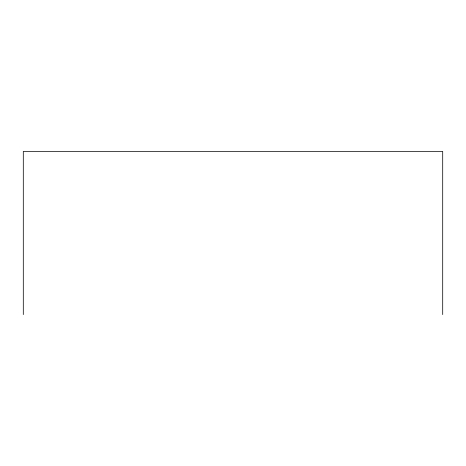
<?xml version="1.0" encoding="UTF-8"?>
<svg xmlns="http://www.w3.org/2000/svg" width="466" height="466" viewBox="0 0 466 466"><rect width="100%" height="100%" fill="white"/><g stroke="black" fill="none" stroke-linecap="round" stroke-linejoin="round"><path stroke-width="0.7" d="M442.7 314.579L442.7 151.421L23.3 151.421L23.3 314.579"/></g></svg>
